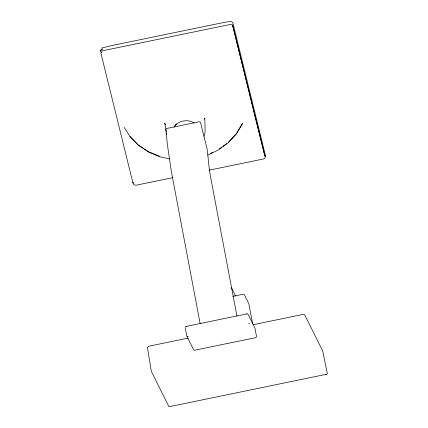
<?xml version="1.0" encoding="UTF-8"?>
<svg xmlns="http://www.w3.org/2000/svg" width="428" height="428" viewBox="0 0 428 428"><rect width="100%" height="100%" fill="white"/><g stroke="black" fill="none" stroke-linecap="round" stroke-linejoin="round"><path stroke-width="0.64" d="M101.324 52.098L101.318 52.837L101.27 52.339M265.467 156.236L265.012 158.071L263.477 158.97L209.228 170.146M204.675 119.203L204.771 118.085L205.14 130.31L204.862 133.525L203.979 136.238M174.041 127.223C177.989 120.514 187.935 118.738 194.237 123.093M174.795 125.634L176.502 123.788M228.204 142.508L236.502 133.568L242.537 123.419L236.293 133.996L228.038 142.888L217.943 150.207L207.735 155.08M101.666 51.435L102.913 50.707L230.264 24.46L231.896 24.712L232.704 25.76L264.986 156.605M219.28 148.96L221.907 147.061M222.956 146.306L226.631 143.648M210.753 153.288L212.481 152.464M101.693 48.038L112.045 45.502L220.457 23.16L230.034 21.405L231.81 21.726L232.976 23.256L265.36 155.166A2.579 2.204 -5.6 0 1 265.371 156.027M172.896 177.636L136.125 185.212L134.114 184.901L133.381 184.19M232.736 296.353L243.527 294.132L244.27 294.491L248.812 303.634L252.643 323.83M186.207 326.393L246.731 313.922M188.181 338.099L149.024 346.172L147.831 346.958L147.478 347.739L151.282 371.204L168.809 406.45L169.75 406.6L326.676 374.233L327.367 373.778L322.675 350.874L304.629 314.703L303.045 314.42L253.446 324.643M169.905 158.949L160.233 156.883L148.693 152.079L138.314 145.151L129.978 136.569L124.227 127.378M159.269 156.22L148.216 151.614L138.03 144.782L129.914 136.457M248.09 314.254L254.965 328.239L256.554 336.611L255.8 337.649L194.392 350.259L193.611 349.863L186.859 336.14M231.473 287.648L234.993 294.801L235.24 296.106M133.317 183.184L132.964 182.451A2.579 2.204 -5.6 0 0 133.359 183.232M232.409 24.728L235.159 35.412M165.401 124.858L164.759 123.082L166.241 131.936M235.32 36.048L251.402 101.249M251.562 101.891L264.937 156.102M100.789 52.676L133.071 183.521M236.935 316.067L210.597 177.074L209.158 167.985L207.302 149.896L200.588 122.676L199.994 121.953L198.966 121.814L166.968 128.411L166.101 128.935L165.909 129.823L167.337 144.327L171.334 171.398L200.181 323.809M185.164 327.511L186.752 335.878M166.449 133.204L166.663 134.467M265.36 155.166L265.365 156.065M185.789 326.58L186.228 326.398L185.789 326.58M101.083 49.905L100.682 51.606A2.579 2.204 -5.6 0 1 102.677 48.942L101.083 49.905M187.689 336.392L187.972 336.274L187.689 336.392M326.382 374.249L325.638 374.447L326.382 374.249M246.881 313.901L247.314 313.933L246.881 313.901M248.877 323.734L249.15 323.755L248.877 323.734"/></g></svg>
